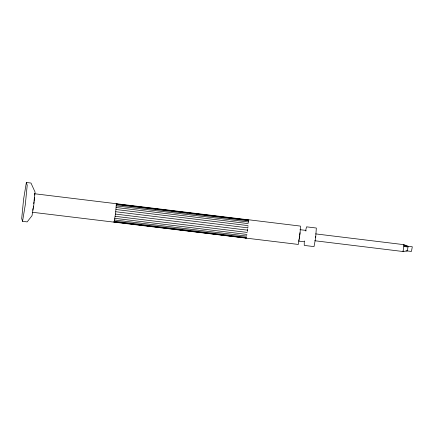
<?xml version="1.0" encoding="UTF-8"?>
<svg xmlns="http://www.w3.org/2000/svg" width="434" height="434" viewBox="0 0 434 434"><rect width="100%" height="100%" fill="white"/><g stroke="black" fill="none" stroke-linecap="round" stroke-linejoin="round"><path stroke-width="0.65" d="M245.921 237.946L114.153 221.888L115.634 212.888L116.317 204.007L248.091 220.049M248.351 222.479L248.4 220.119M304.245 242.443L304.256 245.411L314.037 246.604L315.67 237.664L316.332 228.029L306.55 226.836L305.661 230.557M299.927 232.716L299.672 235.103M403.018 250.998L403.05 251.519L407.249 250.939L408.041 247L403.842 246.49L403.05 251.519L314.759 240.745M247.407 231.398L247.716 229M315.366 237.447L315.469 236.557M247.988 226.608L247.83 227.85L115.748 211.738M299.547 236.085L299.221 238.418M26.36 182.481L23.604 199.157L21.7 218.584L22.546 221.335L27.168 221.899L32.024 215.682L33.825 204.777L35.073 192.083L30.982 183.045L26.36 182.481L27.212 185.231L25.302 204.658L22.546 221.335M298.852 240.425L299.026 239.563M403.891 245.823L403.902 244.662L315.61 233.888M403.842 246.49L403.902 245.758L412.3 246.783L411.448 251.449L406.05 250.792M408.09 246.338L403.902 244.662L403.756 245.058M246.767 235.57L246.637 236.096L114.554 219.978M171.756 228.81L114.099 221.774L113.979 222.224L113.963 221.79M305.867 231.078L306.106 230.421L300.019 229.678M120.256 204.631L116.317 204.007M248.026 219.696L300.464 226.098L300.078 233.313L298.332 244.44L32.268 212.253M34.514 193.743L247.988 219.767M121.596 204.794L123.609 205.038M124.949 205.201L134.334 206.351M135.674 206.513L148.417 208.065M149.757 208.228L155.79 208.966M157.13 209.128L159.142 209.378M160.482 209.541L166.515 210.273M167.86 210.441L169.868 210.685M171.213 210.848L180.598 211.993M181.938 212.155L183.951 212.405M185.291 212.568L187.971 212.893M189.311 213.056L191.323 213.3M192.663 213.468L194.676 213.712M196.016 213.875L202.054 214.613M203.394 214.776L205.407 215.02M206.747 215.183L216.132 216.327M217.472 216.49L223.505 217.228M224.85 217.391L226.857 217.64M228.203 217.803L230.21 218.047M231.55 218.21L237.588 218.948M238.928 219.11L240.941 219.354M242.281 219.517L248.313 220.255M116.29 204.723L248.373 220.841M116.263 205.868L248.346 221.986M116.16 207.495L248.243 223.613M115.987 209.497L248.064 225.615M115.466 214.06L247.548 230.172M115.162 216.306L247.239 232.418M114.847 218.324L246.93 234.441M298.608 241.082L304.695 241.825L304.641 240.957M114.299 221.156L246.382 237.273M173.095 228.973L246.176 237.892L246.056 238.337L246.045 237.908M116.22 203.709L116.231 204.137M34.47 193.434A9.646 0.537 -83 0 1 34.541 195.05M34.367 197.709A9.646 0.537 -83 0 1 34.091 200.562M33.955 201.783A9.646 0.537 -83 0 1 33.733 203.665M33.402 206.112A9.646 0.537 -83 0 1 33.234 207.268M33.071 208.347A9.646 0.537 -83 0 1 32.745 210.219"/></g></svg>
